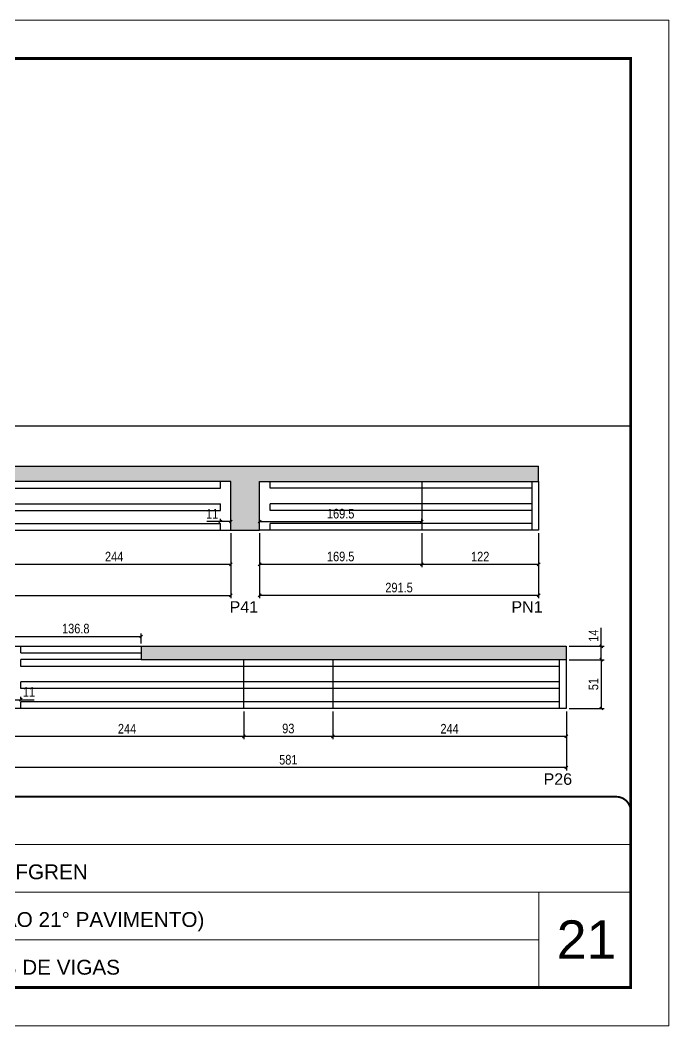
# Model space of a CAD drawing. Extents: x 3309 to 9563, y -2522 to 14608.
# Drawn here: x 4116 to 4794, y 7815 to 8865 of the extents above; entities that cross this region are included whole.
import ezdxf

# ---------------------------------------------------------------- set-up
doc = ezdxf.new("R2010")
doc.units = 0
doc.linetypes.add('CONTINUO', pattern=[0])
doc.linetypes.add('DASHED', pattern=[0.75, 0.5, -0.25])
for name, color, linetype in [('5', 5, 'Continuous'), ('COTA', 241, 'Continuous'), ('Painéis', 200, 'Continuous'), ('SARR_2.2x7', 40, 'Continuous')]:
    doc.layers.add(name, color=color, linetype=linetype)
for name, color, linetype, lineweight in [('CARIMBO', 255, 'Continuous', 9), ('Folhas', 255, 'Continuous', 9), ('SARRAFO DE PRESSAO', 251, 'DASHED', 9)]:
    doc.layers.add(name, color=color, linetype=linetype, lineweight=lineweight)
doc.styles.add('ARIAL', font='arial.ttf')
doc.styles.add('COTA TECNICA', font='techl___.ttf', dxfattribs={"height": 10})
doc.styles.get("Standard").update_dxf_attribs({"font": 'arial.ttf'})
doc.dimstyles.new('PAINEL', dxfattribs={"dimtxt": 10, "dimasz": 3, "dimexe": 3, "dimexo": 3, "dimgap": 3, "dimtad": 1, "dimdec": 1, "dimzin": 12, "dimdsep": 46, "dimtxsty": 'COTA TECNICA', "dimblk1": 'OBLIQUE', "dimblk2": 'OBLIQUE', "dimsah": 1, "dimcen": 0.9, "dimclrd": 4, "dimclre": 4, "dimclrt": 240, "dimadec": 1, "dimazin": 3, "dimtfac": 1, "dimtdec": 1, "dimtmove": 0, "dimatfit": 3, "dimfxl": 1, "dimtolj": 1, "dimtzin": 12, "dimarcsym": 0})
pattern_1 = [(50, (-1598.5, -383.495), (5.46554, -0.4781726), [0.5715, -6.2865]), (355, (-1598.5, -383.495), (-1.0573026, 5.7317054), [0.4572, -5.0292175]), (100.451445, (-1598.0445, -383.535), (4.4082374, 5.2535326), [0.4857003, -5.3427073]), (46.1842, (-1598.5, -381.971), (8.1323712, -1.26127), [0.85725, -9.42975]), (96.63556, (-1597.822, -382.076), (7.122124, 7.422784), [0.728551, -8.014068]), (351.18415, (-1598.5, -381.971), (7.122124, 7.422784), [0.685799, -7.543792]), (21, (-1597.738, -382.352), (4.5484317, -3.067956), [0.5715, -6.2865]), (326, (-1597.738, -382.352), (1.8540609, 5.525639), [0.4572, -5.0292]), (71.451445, (-1597.359, -382.6077), (6.4024926, 2.457683), [0.4857003, -5.342698]), (37.5, (-1598.5, -383.495), (0.0926581, 2.53665117), [0, -4.96824, 0, -5.1054, 0, -5.04825]), (7.5, (-1598.5, -383.495), (2.0045899, 3.00541724), [0, -2.91084, 0, -4.85394, 0, -1.92405]), (327.5, (-1600.1993, -383.495), (4.06771786, -0.17186232), [0, -1.905, 0, -5.9436, 0, -7.8867]), (317.5, (-1600.9613, -383.495), (4.4438754, 0.7627947), [0, -2.4765, 0, -3.94716, 0, -5.6007])]

# ---------------------------------------------------------------- blocks, each defined once
blk = doc.blocks.new('9999999999')
at = {"color": 30, "linetype": 'CONTINUO'}
for p, q in [((98564.6, 34379.6), (99584, 34379.6)), ((98564.6, 34329.8), (99488, 34329.8)), ((99584, 34329.8), (99488, 34329.8)), ((99488, 34329.8), (99488, 34230.2)), ((98564.6, 34280), (99488, 34280))]:
    blk.add_line(p, q, dxfattribs=at)
at = {"color": 30, "linetype": 'CONTINUO', "const_width": 2}
blk.add_lwpolyline([(99584, 34230.2), (99584, 34414.4, 0.414214), (99569, 34429.4), (98229, 34429.4, 0.414214), (98214, 34414.4), (98214, 34245.2, 0.414214), (98229, 34230.2), (99584, 34230.2)], format="xyb", dxfattribs=at)
at = {"layer": 'Folhas'}
blk.add_lwpolyline([(98139, 34190.2), (99624, 34190.2), (99624, 35240.2), (98139, 35240.2)], close=True, dxfattribs=at)
at = {"layer": 'Folhas', "color": 30, "const_width": 3}
blk.add_lwpolyline([(98214, 34230.2), (99584, 34230.2), (99584, 35200.2), (98214, 35200.2)], close=True, dxfattribs=at)
at = {"color": 7, "linetype": 'Continuous', "ltscale": 5, "style": 'ARIAL'}
for s, p in [('LEAF LOEFGREN', (98837.7, 34343.3)), ('TIPO (7° AO 21° PAVIMENTO)', (98837.7, 34293.5)), ('LATERAIS DE VIGAS', (98837.7, 34243.7))]:
    blk.add_text(s, height=15.483, dxfattribs=at).set_placement(p)
blk = doc.blocks.new('_Oblique')
at = {"color": 0, "linetype": 'ByBlock', "lineweight": -2}
blk.add_line((-0.5, -0.5), (0.5, 0.5), dxfattribs=at)
blk = doc.blocks.new('*D1959')
at = {"layer": 'COTA', "color": 4, "lineweight": -2, "transparency": 16777216}
for p, q in [((3755.7, 8329.3), (3755.7, 8261.4)), ((4336.7, 8329.3), (4336.7, 8261.4)), ((3755.7, 8264.4), (4336.7, 8264.4))]:
    blk.add_line(p, q, dxfattribs=at)
at = {"layer": 'Defpoints', "color": 0, "transparency": 16777216}
for p in [(3755.7, 8332.3), (4336.7, 8332.3), (4336.7, 8264.4)]:
    blk.add_point(p, dxfattribs=at)
at = {"layer": 'COTA', "color": 4, "lineweight": -2, "transparency": 16777216, "xscale": 3, "yscale": 3, "zscale": 3, "rotation": 180}
blk.add_blockref('_Oblique', (3755.7, 8264.4), dxfattribs=at)
at = {"layer": 'COTA', "color": 4, "lineweight": -2, "transparency": 16777216, "xscale": 3, "yscale": 3, "zscale": 3}
blk.add_blockref('_Oblique', (4336.7, 8264.4), dxfattribs=at)
at = {"layer": 'COTA', "color": 240, "transparency": 16777216, "insert": (4046.2, 8272.5), "char_height": 10, "attachment_point": 5, "style": 'COTA TECNICA'}
blk.add_mtext('\\A1;581', dxfattribs=at)
blk = doc.blocks.new('*D1958')
at = {"layer": 'COTA', "color": 4, "lineweight": -2, "transparency": 16777216}
for p, q in [((4092.7, 8329.3), (4092.7, 8293.9)), ((4336.7, 8329.3), (4336.7, 8293.9)), ((4092.7, 8296.9), (4336.7, 8296.9))]:
    blk.add_line(p, q, dxfattribs=at)
at = {"layer": 'Defpoints', "color": 0, "transparency": 16777216}
for p in [(4092.7, 8332.3), (4336.7, 8332.3), (4336.7, 8296.9)]:
    blk.add_point(p, dxfattribs=at)
at = {"layer": 'COTA', "color": 4, "lineweight": -2, "transparency": 16777216, "xscale": 3, "yscale": 3, "zscale": 3, "rotation": 180}
blk.add_blockref('_Oblique', (4092.7, 8296.9), dxfattribs=at)
at = {"layer": 'COTA', "color": 4, "lineweight": -2, "transparency": 16777216, "xscale": 3, "yscale": 3, "zscale": 3}
blk.add_blockref('_Oblique', (4336.7, 8296.9), dxfattribs=at)
at = {"layer": 'COTA', "color": 240, "transparency": 16777216, "insert": (4214.7, 8304.9), "char_height": 10, "attachment_point": 5, "style": 'COTA TECNICA'}
blk.add_mtext('\\A1;244', dxfattribs=at)
blk = doc.blocks.new('*D1965')
at = {"layer": 'COTA', "color": 4, "lineweight": -2, "transparency": 16777216}
for p, q in [((4325.7, 8341.5), (4311.6, 8341.5)), ((4325.7, 8342.3), (4325.7, 8344.5)), ((4336.7, 8341.5), (4325.7, 8341.5)), ((4336.7, 8335.3), (4336.7, 8344.5))]:
    blk.add_line(p, q, dxfattribs=at)
at = {"layer": 'Defpoints', "color": 0, "transparency": 16777216}
for p in [(4325.7, 8341.5), (4325.7, 8339.3), (4336.7, 8332.3)]:
    blk.add_point(p, dxfattribs=at)
at = {"layer": 'COTA', "color": 4, "lineweight": -2, "transparency": 16777216, "xscale": 3, "yscale": 3, "zscale": 3, "rotation": 180}
blk.add_blockref('_Oblique', (4325.7, 8341.5), dxfattribs=at)
at = {"layer": 'COTA', "color": 4, "lineweight": -2, "transparency": 16777216, "xscale": 3, "yscale": 3, "zscale": 3}
blk.add_blockref('_Oblique', (4336.7, 8341.5), dxfattribs=at)
at = {"layer": 'COTA', "color": 240, "transparency": 16777216, "insert": (4317.1, 8349.6), "char_height": 10, "attachment_point": 5, "style": 'COTA TECNICA'}
blk.add_mtext('\\A1;11', dxfattribs=at)
blk = doc.blocks.new('*D1966')
at = {"layer": 'COTA', "color": 4, "lineweight": -2, "transparency": 16777216}
for p, q in [((4366.7, 8329.3), (4366.7, 8261.4)), ((4658.2, 8329.3), (4658.2, 8261.4)), ((4658.2, 8264.4), (4366.7, 8264.4))]:
    blk.add_line(p, q, dxfattribs=at)
at = {"layer": 'Defpoints', "color": 0, "transparency": 16777216}
for p in [(4366.7, 8332.3), (4658.2, 8332.3), (4366.7, 8264.4)]:
    blk.add_point(p, dxfattribs=at)
at = {"layer": 'COTA', "color": 4, "lineweight": -2, "transparency": 16777216, "xscale": 3, "yscale": 3, "zscale": 3, "rotation": 180}
blk.add_blockref('_Oblique', (4366.7, 8264.4), dxfattribs=at)
at = {"layer": 'COTA', "color": 4, "lineweight": -2, "transparency": 16777216, "xscale": 3, "yscale": 3, "zscale": 3}
blk.add_blockref('_Oblique', (4658.2, 8264.4), dxfattribs=at)
at = {"layer": 'COTA', "color": 240, "transparency": 16777216, "insert": (4512.4, 8272.5), "char_height": 10, "attachment_point": 5, "style": 'COTA TECNICA'}
blk.add_mtext('\\A1;291.5', dxfattribs=at)
blk = doc.blocks.new('*D1967')
at = {"layer": 'COTA', "color": 4, "lineweight": -2, "transparency": 16777216}
for p, q in [((4366.7, 8335.3), (4366.7, 8344.5)), ((4366.7, 8341.5), (4536.2, 8341.5)), ((4536.2, 8342.3), (4536.2, 8344.5))]:
    blk.add_line(p, q, dxfattribs=at)
at = {"layer": 'Defpoints', "color": 0, "transparency": 16777216}
for p in [(4536.2, 8341.5), (4536.2, 8339.3), (4366.7, 8332.3)]:
    blk.add_point(p, dxfattribs=at)
at = {"layer": 'COTA', "color": 4, "lineweight": -2, "transparency": 16777216, "xscale": 3, "yscale": 3, "zscale": 3, "rotation": 180}
blk.add_blockref('_Oblique', (4366.7, 8341.5), dxfattribs=at)
at = {"layer": 'COTA', "color": 4, "lineweight": -2, "transparency": 16777216, "xscale": 3, "yscale": 3, "zscale": 3}
blk.add_blockref('_Oblique', (4536.2, 8341.5), dxfattribs=at)
at = {"layer": 'COTA', "color": 240, "transparency": 16777216, "insert": (4451.4, 8349.7), "char_height": 10, "attachment_point": 5, "style": 'COTA TECNICA'}
blk.add_mtext('\\A1;169.5', dxfattribs=at)
blk = doc.blocks.new('*D1968')
at = {"layer": 'COTA', "color": 4, "lineweight": -2, "transparency": 16777216}
for p, q in [((4366.7, 8329.3), (4366.7, 8293.9)), ((4536.2, 8329.3), (4536.2, 8293.9)), ((4366.7, 8296.9), (4536.2, 8296.9))]:
    blk.add_line(p, q, dxfattribs=at)
at = {"layer": 'Defpoints', "color": 0, "transparency": 16777216}
for p in [(4366.7, 8332.3), (4536.2, 8332.3), (4536.2, 8296.9)]:
    blk.add_point(p, dxfattribs=at)
at = {"layer": 'COTA', "color": 4, "lineweight": -2, "transparency": 16777216, "xscale": 3, "yscale": 3, "zscale": 3, "rotation": 180}
blk.add_blockref('_Oblique', (4366.7, 8296.9), dxfattribs=at)
at = {"layer": 'COTA', "color": 4, "lineweight": -2, "transparency": 16777216, "xscale": 3, "yscale": 3, "zscale": 3}
blk.add_blockref('_Oblique', (4536.2, 8296.9), dxfattribs=at)
at = {"layer": 'COTA', "color": 240, "transparency": 16777216, "insert": (4451.4, 8305), "char_height": 10, "attachment_point": 5, "style": 'COTA TECNICA'}
blk.add_mtext('\\A1;169.5', dxfattribs=at)
blk = doc.blocks.new('*D1969')
at = {"layer": 'COTA', "color": 4, "lineweight": -2, "transparency": 16777216}
for p, q in [((4536.2, 8329.3), (4536.2, 8293.9)), ((4658.2, 8329.3), (4658.2, 8293.9)), ((4536.2, 8296.9), (4658.2, 8296.9))]:
    blk.add_line(p, q, dxfattribs=at)
at = {"layer": 'Defpoints', "color": 0, "transparency": 16777216}
for p in [(4536.2, 8332.3), (4658.2, 8332.3), (4658.2, 8296.9)]:
    blk.add_point(p, dxfattribs=at)
at = {"layer": 'COTA', "color": 4, "lineweight": -2, "transparency": 16777216, "xscale": 3, "yscale": 3, "zscale": 3, "rotation": 180}
blk.add_blockref('_Oblique', (4536.2, 8296.9), dxfattribs=at)
at = {"layer": 'COTA', "color": 4, "lineweight": -2, "transparency": 16777216, "xscale": 3, "yscale": 3, "zscale": 3}
blk.add_blockref('_Oblique', (4658.2, 8296.9), dxfattribs=at)
at = {"layer": 'COTA', "color": 240, "transparency": 16777216, "insert": (4597.2, 8304.9), "char_height": 10, "attachment_point": 5, "style": 'COTA TECNICA'}
blk.add_mtext('\\A1;122', dxfattribs=at)
blk = doc.blocks.new('*D1977')
at = {"layer": 'COTA', "color": 4, "lineweight": -2, "transparency": 16777216}
for p, q in [((4106.2, 8143.3), (4106.2, 8081.7)), ((4687.2, 8143.3), (4687.2, 8081.7)), ((4687.2, 8084.7), (4106.2, 8084.7))]:
    blk.add_line(p, q, dxfattribs=at)
at = {"layer": 'Defpoints', "color": 0, "transparency": 16777216}
for p in [(4106.2, 8146.3), (4687.2, 8146.3), (4106.2, 8084.7)]:
    blk.add_point(p, dxfattribs=at)
at = {"layer": 'COTA', "color": 4, "lineweight": -2, "transparency": 16777216, "xscale": 3, "yscale": 3, "zscale": 3, "rotation": 180}
blk.add_blockref('_Oblique', (4106.2, 8084.7), dxfattribs=at)
at = {"layer": 'COTA', "color": 4, "lineweight": -2, "transparency": 16777216, "xscale": 3, "yscale": 3, "zscale": 3}
blk.add_blockref('_Oblique', (4687.2, 8084.7), dxfattribs=at)
at = {"layer": 'COTA', "color": 240, "transparency": 16777216, "insert": (4396.7, 8092.8), "char_height": 10, "attachment_point": 5, "style": 'COTA TECNICA'}
blk.add_mtext('\\A1;581', dxfattribs=at)
blk = doc.blocks.new('*D1978')
at = {"layer": 'COTA', "color": 4, "lineweight": -2, "transparency": 16777216}
for p, q in [((4443.2, 8143.3), (4443.2, 8114.2)), ((4687.2, 8143.3), (4687.2, 8114.2)), ((4687.2, 8117.2), (4443.2, 8117.2))]:
    blk.add_line(p, q, dxfattribs=at)
at = {"layer": 'Defpoints', "color": 0, "transparency": 16777216}
for p in [(4443.2, 8146.3), (4687.2, 8146.3), (4443.2, 8117.2)]:
    blk.add_point(p, dxfattribs=at)
at = {"layer": 'COTA', "color": 4, "lineweight": -2, "transparency": 16777216, "xscale": 3, "yscale": 3, "zscale": 3, "rotation": 180}
blk.add_blockref('_Oblique', (4443.2, 8117.2), dxfattribs=at)
at = {"layer": 'COTA', "color": 4, "lineweight": -2, "transparency": 16777216, "xscale": 3, "yscale": 3, "zscale": 3}
blk.add_blockref('_Oblique', (4687.2, 8117.2), dxfattribs=at)
at = {"layer": 'COTA', "color": 240, "transparency": 16777216, "insert": (4565.2, 8125.2), "char_height": 10, "attachment_point": 5, "style": 'COTA TECNICA'}
blk.add_mtext('\\A1;244', dxfattribs=at)
blk = doc.blocks.new('*D1976')
at = {"layer": 'COTA', "color": 4, "lineweight": -2, "transparency": 16777216}
for p, q in [((4106.2, 8143.3), (4106.2, 8114.2)), ((4350.2, 8143.3), (4350.2, 8114.2)), ((4350.2, 8117.2), (4106.2, 8117.2))]:
    blk.add_line(p, q, dxfattribs=at)
at = {"layer": 'Defpoints', "color": 0, "transparency": 16777216}
for p in [(4106.2, 8146.3), (4350.2, 8146.3), (4106.2, 8117.2)]:
    blk.add_point(p, dxfattribs=at)
at = {"layer": 'COTA', "color": 4, "lineweight": -2, "transparency": 16777216, "xscale": 3, "yscale": 3, "zscale": 3, "rotation": 180}
blk.add_blockref('_Oblique', (4106.2, 8117.2), dxfattribs=at)
at = {"layer": 'COTA', "color": 4, "lineweight": -2, "transparency": 16777216, "xscale": 3, "yscale": 3, "zscale": 3}
blk.add_blockref('_Oblique', (4350.2, 8117.2), dxfattribs=at)
at = {"layer": 'COTA', "color": 240, "transparency": 16777216, "insert": (4228.2, 8125.2), "char_height": 10, "attachment_point": 5, "style": 'COTA TECNICA'}
blk.add_mtext('\\A1;244', dxfattribs=at)
blk = doc.blocks.new('*D1980')
at = {"layer": 'COTA', "color": 4, "lineweight": -2, "transparency": 16777216}
for p, q in [((4350.2, 8143.3), (4350.2, 8114.2)), ((4443.2, 8143.3), (4443.2, 8114.2)), ((4443.2, 8117.2), (4350.2, 8117.2))]:
    blk.add_line(p, q, dxfattribs=at)
at = {"layer": 'Defpoints', "color": 0, "transparency": 16777216}
for p in [(4350.2, 8146.3), (4443.2, 8146.3), (4350.2, 8117.2)]:
    blk.add_point(p, dxfattribs=at)
at = {"layer": 'COTA', "color": 4, "lineweight": -2, "transparency": 16777216, "xscale": 3, "yscale": 3, "zscale": 3, "rotation": 180}
blk.add_blockref('_Oblique', (4350.2, 8117.2), dxfattribs=at)
at = {"layer": 'COTA', "color": 4, "lineweight": -2, "transparency": 16777216, "xscale": 3, "yscale": 3, "zscale": 3}
blk.add_blockref('_Oblique', (4443.2, 8117.2), dxfattribs=at)
at = {"layer": 'COTA', "color": 240, "transparency": 16777216, "insert": (4396.7, 8125.4), "char_height": 10, "attachment_point": 5, "style": 'COTA TECNICA'}
blk.add_mtext('\\A1;93', dxfattribs=at)
blk = doc.blocks.new('*D1981')
at = {"layer": 'COTA', "color": 4, "lineweight": -2, "transparency": 16777216}
for p, q in [((4106.2, 8149.3), (4106.2, 8158.5)), ((4117.2, 8156.3), (4117.2, 8158.5)), ((4106.2, 8155.5), (4117.2, 8155.5)), ((4117.2, 8155.5), (4131.3, 8155.5))]:
    blk.add_line(p, q, dxfattribs=at)
at = {"layer": 'Defpoints', "color": 0, "transparency": 16777216}
for p in [(4117.2, 8155.5), (4117.2, 8153.3), (4106.2, 8146.3)]:
    blk.add_point(p, dxfattribs=at)
at = {"layer": 'COTA', "color": 4, "lineweight": -2, "transparency": 16777216, "xscale": 3, "yscale": 3, "zscale": 3, "rotation": 180}
blk.add_blockref('_Oblique', (4106.2, 8155.5), dxfattribs=at)
at = {"layer": 'COTA', "color": 4, "lineweight": -2, "transparency": 16777216, "xscale": 3, "yscale": 3, "zscale": 3}
blk.add_blockref('_Oblique', (4117.2, 8155.5), dxfattribs=at)
at = {"layer": 'COTA', "color": 240, "transparency": 16777216, "insert": (4125.7, 8163.6), "char_height": 10, "attachment_point": 5, "style": 'COTA TECNICA'}
blk.add_mtext('\\A1;11', dxfattribs=at)
blk = doc.blocks.new('*D1984')
at = {"layer": 'COTA', "color": 4, "lineweight": -2, "transparency": 16777216}
for p, q in [((4690.2, 8197.3), (4726.7, 8197.3)), ((4723.7, 8197.3), (4723.7, 8146.3)), ((4690.2, 8146.3), (4726.7, 8146.3))]:
    blk.add_line(p, q, dxfattribs=at)
at = {"layer": 'Defpoints', "color": 0, "transparency": 16777216}
for p in [(4687.2, 8197.3), (4687.2, 8146.3), (4723.7, 8146.3)]:
    blk.add_point(p, dxfattribs=at)
at = {"layer": 'COTA', "color": 4, "lineweight": -2, "transparency": 16777216, "xscale": 3, "yscale": 3, "zscale": 3}
for p, rotation in [((4723.7, 8197.3), 90), ((4723.7, 8146.3), 270)]:
    blk.add_blockref('_Oblique', p, dxfattribs=dict(at, rotation=rotation))
at = {"layer": 'COTA', "color": 240, "transparency": 16777216, "insert": (4715.6, 8171.8), "char_height": 10, "attachment_point": 5, "rotation": 90, "style": 'COTA TECNICA'}
blk.add_mtext('\\A1;51', dxfattribs=at)
blk = doc.blocks.new('*D1985')
at = {"layer": 'COTA', "color": 4, "lineweight": -2, "transparency": 16777216}
for p, q in [((4723.7, 8211.3), (4723.7, 8230.4)), ((4690.2, 8211.3), (4726.7, 8211.3)), ((4723.7, 8197.3), (4723.7, 8211.3)), ((4690.2, 8197.3), (4726.7, 8197.3))]:
    blk.add_line(p, q, dxfattribs=at)
at = {"layer": 'Defpoints', "color": 0, "transparency": 16777216}
for p in [(4687.2, 8211.3), (4723.7, 8211.3), (4687.2, 8197.3)]:
    blk.add_point(p, dxfattribs=at)
at = {"layer": 'COTA', "color": 4, "lineweight": -2, "transparency": 16777216, "xscale": 3, "yscale": 3, "zscale": 3}
for p, rotation in [((4723.7, 8211.3), 90), ((4723.7, 8197.3), 270)]:
    blk.add_blockref('_Oblique', p, dxfattribs=dict(at, rotation=rotation))
at = {"layer": 'COTA', "color": 240, "transparency": 16777216, "insert": (4715.6, 8222.4), "char_height": 10, "attachment_point": 5, "rotation": 90, "style": 'COTA TECNICA'}
blk.add_mtext('\\A1;14', dxfattribs=at)
blk = doc.blocks.new('*D1986')
at = {"layer": 'COTA', "color": 4, "lineweight": -2, "transparency": 16777216}
for p, q in [((4106.2, 8214.3), (4106.2, 8224.5)), ((4243, 8214.3), (4243, 8224.5)), ((4106.2, 8221.5), (4243, 8221.5))]:
    blk.add_line(p, q, dxfattribs=at)
at = {"layer": 'Defpoints', "color": 0, "transparency": 16777216}
for p in [(4106.2, 8211.3), (4243, 8221.5), (4243, 8211.3)]:
    blk.add_point(p, dxfattribs=at)
at = {"layer": 'COTA', "color": 4, "lineweight": -2, "transparency": 16777216, "xscale": 3, "yscale": 3, "zscale": 3, "rotation": 180}
blk.add_blockref('_Oblique', (4106.2, 8221.5), dxfattribs=at)
at = {"layer": 'COTA', "color": 4, "lineweight": -2, "transparency": 16777216, "xscale": 3, "yscale": 3, "zscale": 3}
blk.add_blockref('_Oblique', (4243, 8221.5), dxfattribs=at)
at = {"layer": 'COTA', "color": 240, "transparency": 16777216, "insert": (4174.6, 8229.7), "char_height": 10, "attachment_point": 5, "style": 'COTA TECNICA'}
blk.add_mtext('\\A1;136.8', dxfattribs=at)

msp = doc.modelspace()

# ---------------------------------------------------------------- hatches: boundary and pattern name
at = {"layer": 'COTA'}
h = msp.add_hatch(dxfattribs=at)
h.set_pattern_fill('AR-CONC', color=256, scale=0.03)
h.set_pattern_definition(pattern_1)
h.paths.add_polyline_path([(4366.69, 8383.33), (4658.19, 8383.33), (4658.19, 8399.33), (3755.69, 8399.33), (3755.69, 8383.33), (4336.69, 8383.33), (4336.69, 8332.33), (4366.69, 8332.33)])
h = msp.add_hatch(dxfattribs=at)
h.set_pattern_fill('AR-CONC', color=256, scale=0.03)
h.set_pattern_definition(pattern_1)
h.paths.add_polyline_path([(4242.99, 8211.33), (4242.99, 8197.33), (4687.19, 8197.33), (4687.19, 8211.33)])
h.paths.add_polyline_path([(4106.19, 8211.33), (4076.19, 8211.33), (4076.19, 8146.33), (4106.19, 8146.33)])

# ---------------------------------------------------------------- linework, layer by layer
for p, q in [((3384.37, 8441.49), (4754.37, 8441.49)), ((3755.69, 8399.33), (4658.19, 8399.33)), ((4658.19, 8383.33), (4658.19, 8399.33)), ((4336.69, 8332.33), (4366.69, 8332.33)), ((4242.99, 8211.33), (4687.19, 8211.33)), ((4687.19, 8211.33), (4687.19, 8197.33)), ((4242.99, 8197.33), (4117.19, 8197.33))]:
    msp.add_line(p, q, dxfattribs=at)
at = {"layer": 'Painéis', "linetype": 'ByBlock'}
for p, q in [((4336.69, 8383.33), (3755.69, 8383.33)), ((4336.69, 8332.33), (4336.69, 8383.33)), ((4366.69, 8332.33), (4366.69, 8383.33)), ((4366.69, 8383.33), (4658.19, 8383.33)), ((4536.19, 8383.33), (4536.19, 8332.33)), ((4658.19, 8383.33), (4658.19, 8332.33)), ((3755.69, 8332.33), (4336.69, 8332.33)), ((4658.19, 8332.33), (4366.69, 8332.33)), ((4106.19, 8211.33), (4242.99, 8211.33)), ((4242.99, 8211.33), (4242.99, 8197.33)), ((4242.99, 8197.33), (4687.19, 8197.33)), ((4350.19, 8146.33), (4350.19, 8197.33)), ((4443.19, 8197.33), (4443.19, 8146.33)), ((4687.19, 8197.33), (4687.19, 8146.33)), ((4687.19, 8146.33), (4106.19, 8146.33))]:
    msp.add_line(p, q, dxfattribs=at)
at = {"layer": 'SARR_2.2x7', "linetype": 'Continuous'}
for p, q in [((4325.69, 8376.33), (4325.69, 8383.33)), ((4377.69, 8376.33), (4377.69, 8383.33)), ((4651.19, 8383.33), (4651.19, 8332.33)), ((4092.69, 8376.33), (4325.69, 8376.33)), ((4536.19, 8376.33), (4377.69, 8376.33)), ((4651.19, 8376.33), (4536.19, 8376.33)), ((4092.69, 8360.16), (4325.69, 8360.16)), ((4325.69, 8353.16), (4325.69, 8360.16)), ((4377.69, 8353.16), (4377.69, 8360.16)), ((4536.19, 8360.16), (4377.69, 8360.16)), ((4651.19, 8360.16), (4536.19, 8360.16)), ((4092.69, 8353.16), (4325.69, 8353.16)), ((4536.19, 8353.16), (4377.69, 8353.16)), ((4651.19, 8353.16), (4536.19, 8353.16)), ((4092.69, 8339.33), (4325.69, 8339.33)), ((4325.69, 8332.33), (4325.69, 8339.33)), ((4377.69, 8332.33), (4377.69, 8339.33)), ((4536.19, 8339.33), (4377.69, 8339.33)), ((4651.19, 8339.33), (4536.19, 8339.33)), ((4117.19, 8204.33), (4117.19, 8211.33)), ((4117.19, 8204.33), (4242.99, 8204.33)), ((4117.19, 8190.33), (4117.19, 8197.33)), ((4350.19, 8190.33), (4117.19, 8190.33)), ((4443.19, 8190.33), (4350.19, 8190.33)), ((4680.19, 8190.33), (4443.19, 8190.33)), ((4680.19, 8146.33), (4680.19, 8197.33)), ((4117.19, 8167.16), (4117.19, 8174.16)), ((4350.19, 8174.16), (4117.19, 8174.16)), ((4443.19, 8174.16), (4350.19, 8174.16)), ((4680.19, 8174.16), (4443.19, 8174.16)), ((4350.19, 8167.16), (4117.19, 8167.16)), ((4443.19, 8167.16), (4350.19, 8167.16)), ((4680.19, 8167.16), (4443.19, 8167.16)), ((4117.19, 8146.33), (4117.19, 8153.33)), ((4350.19, 8153.33), (4117.19, 8153.33)), ((4443.19, 8153.33), (4350.19, 8153.33)), ((4680.19, 8153.33), (4443.19, 8153.33))]:
    msp.add_line(p, q, dxfattribs=at)

# ---------------------------------------------------------------- block references
at = {"layer": 'SARRAFO DE PRESSAO', "color": 6, "linetype": 'ByBlock'}
msp.add_blockref('9999999999', (-94829.61, -26375.22), dxfattribs=at)

# ---------------------------------------------------------------- texts
at = {"layer": '5', "linetype": 'Continuous'}
for s, p in [('P41', (4335.32, 8246.37)), ('PN1', (4629.86, 8246.37)), ('P26', (4663.4, 8066.65))]:
    msp.add_text(s, height=12, rotation=359.99996, dxfattribs=at).set_placement(p)
at = {"layer": 'CARIMBO', "style": 'ARIAL'}
msp.add_text('21', height=40, dxfattribs=at).set_placement((4677.23, 7885.13))

# ---------------------------------------------------------------- dimensions: what is measured, and where the dimension line sits
at = {"layer": 'COTA'}
for base, p1, p2, picture, middle in [((4325.69, 8341.53), (4336.69, 8332.33), (4325.69, 8339.33), '*D1965', (4317.15, 8349.58)), ((4366.69, 8264.39), (4658.19, 8332.33), (4366.69, 8332.33), '*D1966', (4512.44, 8272.52)), ((4536.19, 8296.87), (4366.69, 8332.33), (4536.19, 8332.33), '*D1968', (4451.44, 8305.01)), ((4242.99, 8221.47), (4106.19, 8211.33), (4242.99, 8211.33), '*D1986', (4174.59, 8229.71)), ((4106.19, 8084.66), (4687.19, 8146.33), (4106.19, 8146.33), '*D1977', (4396.69, 8092.8))]:
    dim = msp.add_linear_dim(base=base, p1=p1, p2=p2, dimstyle='PAINEL', dxfattribs=at)
    dim.commit()
    dim.dimension.update_dxf_attribs({"geometry": picture, "text_midpoint": middle})
for base, p1, p2, angle, picture, middle in [((4536.19, 8341.53), (4366.69, 8332.33), (4536.19, 8339.33), 180, '*D1967', (4451.44, 8349.66)), ((4336.69, 8264.39), (3755.69, 8332.33), (4336.69, 8332.33), 180, '*D1959', (4046.19, 8272.52)), ((4723.68, 8211.33), (4687.19, 8197.33), (4687.19, 8211.33), 90, '*D1985', (4715.6, 8222.39)), ((4723.68, 8146.33), (4687.19, 8197.33), (4687.19, 8146.33), 90, '*D1984', (4715.57, 8171.83)), ((4117.19, 8155.53), (4106.19, 8146.33), (4117.19, 8153.33), 180, '*D1981', (4125.74, 8163.58)), ((4350.19, 8117.15), (4443.19, 8146.33), (4350.19, 8146.33), 180, '*D1980', (4396.69, 8125.4)), ((4443.19, 8117.15), (4687.19, 8146.33), (4443.19, 8146.33), 180, '*D1978', (4565.19, 8125.22))]:
    dim = msp.add_linear_dim(base=base, p1=p1, p2=p2, angle=angle, dimstyle='PAINEL', dxfattribs=at)
    dim.commit()
    dim.dimension.update_dxf_attribs({"geometry": picture, "text_midpoint": middle})
for base, p1, p2, picture, middle in [((4336.69, 8296.87), (4092.69, 8332.33), (4336.69, 8332.33), '*D1958', (4214.69, 8304.95)), ((4658.19, 8296.87), (4536.19, 8332.33), (4658.19, 8332.33), '*D1969', (4597.19, 8304.93))]:
    dim = msp.add_linear_dim(base=base, p1=p1, p2=p2, dimstyle='PAINEL', override={"dimtmove": 1}, dxfattribs=at)
    dim.commit()
    dim.dimension.update_dxf_attribs({"geometry": picture, "text_midpoint": middle})
dim = msp.add_linear_dim(base=(4106.19, 8117.15), p1=(4350.19, 8146.33), p2=(4106.19, 8146.33), angle=180, dimstyle='PAINEL', override={"dimtmove": 1}, dxfattribs=at)
dim.commit()
dim.dimension.update_dxf_attribs({"geometry": '*D1976', "text_midpoint": (4228.19, 8125.22)})

doc.saveas('drawing.dxf')
